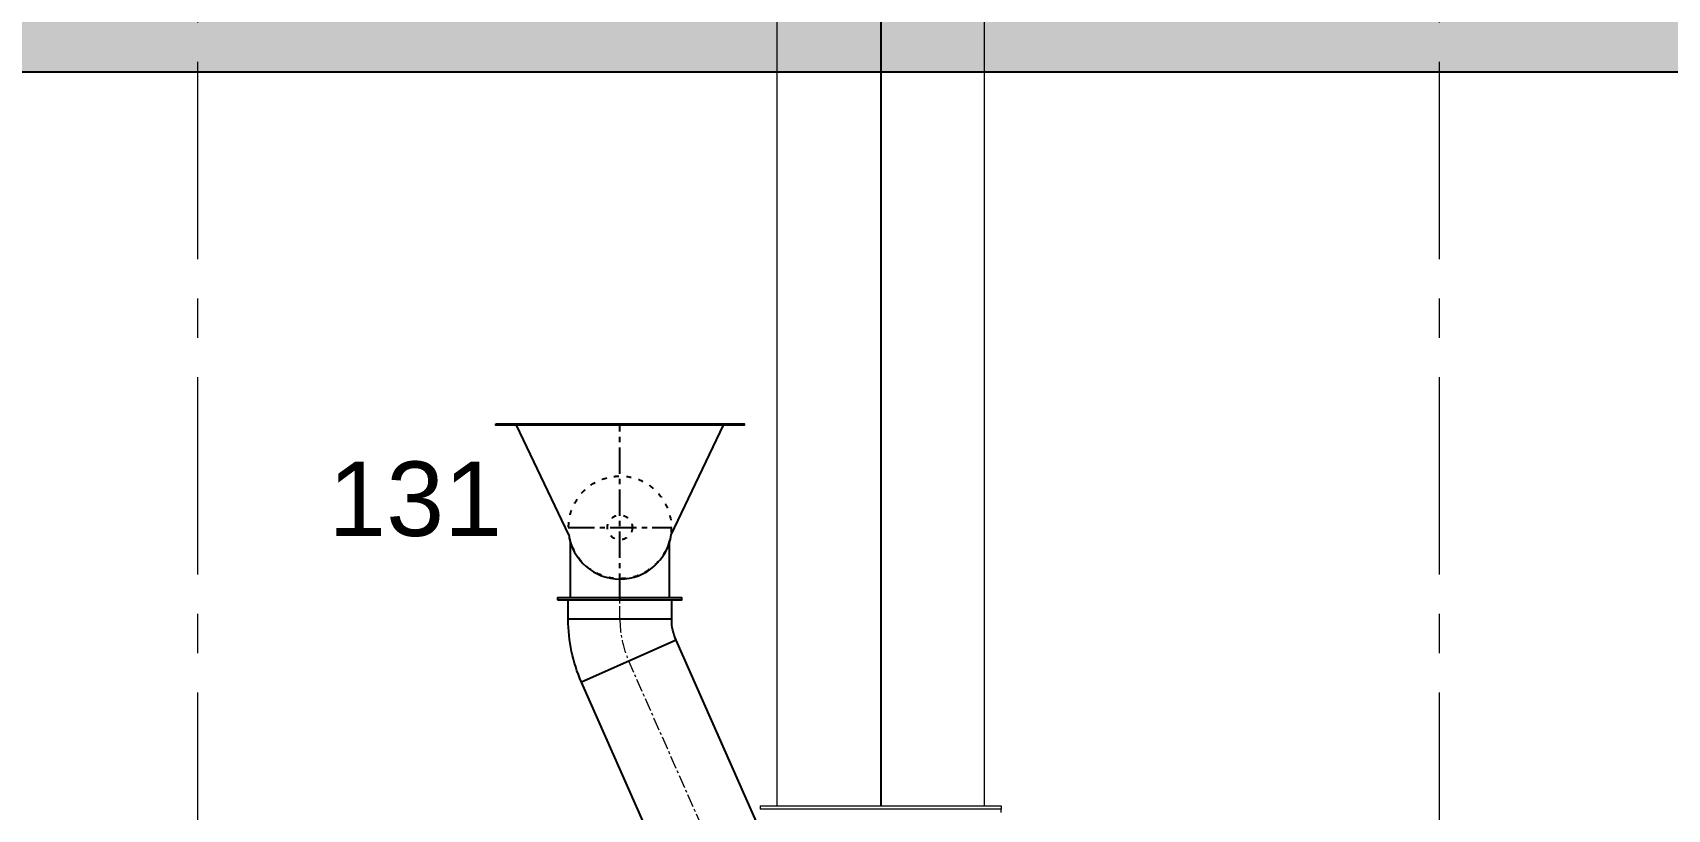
# Model space of a CAD drawing. Header units: millimetres. Extents: x 3220 to 226993, y 817 to 176024.
# Drawn here: x 79224 to 83174, y 75261 to 77137 of the extents above; entities that cross this region are included whole.
import ezdxf

# ---------------------------------------------------------------- set-up
doc = ezdxf.new("R2010")
doc.units = ezdxf.units.MM
for name, pattern in [('ACAD_ISO03W100', [30, 12, -18]), ('AXES', [50.8, 31.75, -6.35, 6.35, -6.35]), ('CENTER', [10.16, 6.35, -1.27, 1.27, -1.27])]:
    doc.linetypes.add(name, pattern=pattern)
doc.layers.add('Axe', color=1, linetype='AXES', lineweight=9)
doc.layers.add('Repère', color=76, linetype='Continuous')
doc.layers.add('Sichtbare Kanten(DIN)', color=7, linetype='Continuous', lineweight=50, true_color=0x3f3f3f)
doc.styles.get("Standard").update_dxf_attribs({"font": 'arial.ttf'})

# ---------------------------------------------------------------- blocks, each defined once
blk = doc.blocks.new('section 5-4')
h = blk.add_hatch()
h.set_pattern_fill('AR-CONC', color=256, scale=3)
h.set_pattern_definition([(50, (0, -4000), (546.554, -47.817), [57.15, -628.65]), (355, (0, -4000), (-105.73, 573.17), [45.72, -502.922]), (100.4514, (45.55, -4004), (440.824, 525.353), [48.57, -534.27]), (46.184, (0, -3847.6), (813.237, -126.127), [85.725, -942.975]), (96.6356, (67.8, -3858.1), (712.212, 742.28), [72.855, -801.407]), (351.184, (0, -3847.6), (712.212, 742.28), [68.58, -754.38]), (21, (76.2, -3885.7), (454.843, -306.796), [57.15, -628.65]), (326, (76.2, -3885.7), (185.406, 552.564), [45.72, -502.92]), (71.4514, (114.1, -3911.27), (640.25, 245.768), [48.57, -534.27]), (37.5, (0, -4000), (9.2658, 253.6651), [0, -496.824, 0, -510.54, 0, -504.825]), (7.5, (0, -4000), (200.459, 300.5417), [0, -291.084, 0, -485.394, 0, -192.405]), (327.5, (-169.93, -4000), (406.7718, -17.1862), [0, -190.5, 0, -594.36, 0, -788.67]), (317.5, (-246.13, -4000), (444.3875, 76.2795), [0, -247.65, 0, -394.716, 0, -560.07])])
h.paths.add_polyline_path([(-250, -4000), (-1500, -4000), (-1500, -4500), (-250, -4500)])
h.paths.add_polyline_path([(0, -4000), (-250, -4000), (-250, -4500), (0, -4500)])
h.paths.add_polyline_path([(250, -4000), (0, -4000), (0, -4500), (250, -4500)])
h.paths.add_polyline_path([(3000, -4000), (250, -4000), (250, -4500), (3000, -4500)])
h.paths.add_polyline_path([(6000, -4000), (3000, -4000), (3000, -4500), (3250, -4500), (6000, -4500)])
h.paths.add_polyline_path([(9000, -4000), (6000, -4000), (6000, -4500), (6250, -4500), (9000, -4500)])
h.paths.add_polyline_path([(14750, -4000), (14750, -4500)], flags=17)
h.paths.add_polyline_path([(15000, -4000), (14750, -4000), (14750, -4500), (15000, -4500)])
h.paths.add_polyline_path([(15250, -4000), (15000, -4000), (15000, -4500), (15250, -4500)])
h.paths.add_polyline_path([(16500, -4000), (15250, -4000), (15250, -4500), (16500, -4500)])
h.paths.add_polyline_path([(12970, -4100), (12970, -4500), (14750, -4500), (14750, -4000), (13040, -4000), (13040, -4100)])
h.paths.add_polyline_path([(13040, -4100), (13040, -4000), (9000, -4000), (9000, -4500), (12970, -4500), (12970, -4100)])
blk.add_line((-1500, -4500), (16500, -4500))
at = {"layer": 'Axe', "ltscale": 15}
for p, q in [((9000, -8000), (9000, 29046.2)), ((12000, -8000), (12000, 28505.5))]:
    blk.add_line(p, q, dxfattribs=at)
blk = doc.blocks.new('be 500 pied R')
at = {"layer": 'Sichtbare Kanten(DIN)', "color": 5, "lineweight": 0}
for p, q in [((291, 1718.2), (75.3, 1718.2)), ((291, 1710.2), (291, 1718.2))]:
    blk.add_line(p, q, dxfattribs=at)
blk = doc.blocks.new('132 L')
at = {"layer": 'Sichtbare Kanten(DIN)', "color": 5, "lineweight": 0}
for p, q in [((-250.5, 1226.2), (-250.5, 4210.2)), ((0, 1226.2), (0, 4210.2)), ((1, 4210.2), (1, 1226.2)), ((250.5, 1226.2), (250.5, 4210.2)), ((-291, 1226.2), (291, 1226.2)), ((-291, 1226.2), (-291, 1218.2)), ((291, 1226.2), (291, 1218.2)), ((291, 1218.2), (-291, 1218.2))]:
    blk.add_line(p, q, dxfattribs=at)
blk.add_blockref('be 500 pied R', (0, -500))
blk = doc.blocks.new('131 L')
for p, q in [((-123.7, -267.8), (-250, -3)), ((123.7, -268.3), (250, -3)), ((-120.5, -283.2), (-120.5, -420)), ((119.5, -420), (119.5, -286.7)), ((-120.5, -425), (119.5, -425))]:
    blk.add_line(p, q)
at = {"color": 1, "linetype": 'CENTER', "ltscale": 10}
for p, q in [((0, -425), (0, 0)), ((-125, -250), (125, -250))]:
    blk.add_line(p, q, dxfattribs=at)
for points in [[(-300, 0), (300, 0), (300, -3), (-300, -3)], [(-150.5, -425), (149.5, -425), (149.5, -420), (-150.5, -420)]]:
    blk.add_lwpolyline(points, close=True)
at = {"color": 3, "linetype": 'ACAD_ISO03W100'}
for radius in [124, 30]:
    blk.add_circle((0, -250), radius, dxfattribs=at)
blk.add_arc((0, -250), 125, 188.0136, 352.2373)

msp = doc.modelspace()

# ---------------------------------------------------------------- linework, layer by layer
at = {"color": 4}
for p, q in [((80768, 75719.7), (80518, 75719.7)), ((80778.7, 75669.2), (80550, 75568))]:
    msp.add_line(p, q, dxfattribs=at)
for points in [[(81148, 74142.4), (81148, 74189.5, 0.104474), (81137.3, 74240.1), (80550, 75568, -0.104474), (80518, 75719.7), (80518, 75766.9)], [(81398, 74142.4), (81398, 74189.5, 0.104474), (81366, 74341.2), (80778.7, 75669.2, -0.104474), (80768, 75719.7), (80768, 75766.9)]]:
    msp.add_lwpolyline(points, format="xyb", dxfattribs=at)
at = {"layer": 'Axe'}
msp.add_lwpolyline([(81273, 74142.4), (81273, 74189.5, 0.104474), (81251.6, 74290.7), (80664.4, 75618.6, -0.104474), (80643, 75719.7), (80643, 75766.9)], format="xyb", dxfattribs=at)

# ---------------------------------------------------------------- block references
for name, p in [('section 5-4', (70623, 81542.4)), ('132 L', (81273, 74042.4)), ('131 L', (80643, 76191.9))]:
    msp.add_blockref(name, p)

# ---------------------------------------------------------------- texts
at = {"layer": 'Repère', "insert": (79938.5, 76101.1), "char_height": 180, "attachment_point": 1}
msp.add_mtext_dynamic_manual_height_columns('131', width=7197.386, gutter_width=12.5, heights=[0], dxfattribs=at)

doc.saveas('drawing.dxf')
